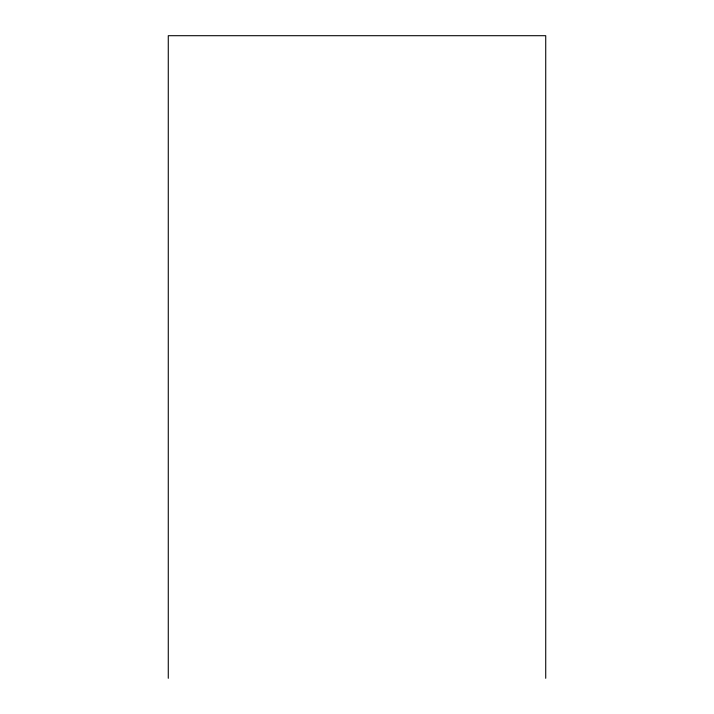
<?xml version="1.0" encoding="UTF-8"?>
<svg xmlns="http://www.w3.org/2000/svg" width="714" height="714" viewBox="0 0 714 714"><rect width="100%" height="100%" fill="white"/><g stroke="black" fill="none" stroke-linecap="round" stroke-linejoin="round"><path stroke-width="1.07" d="M545.728 678.3L545.728 35.7L168.272 35.7L168.272 678.3"/></g></svg>
